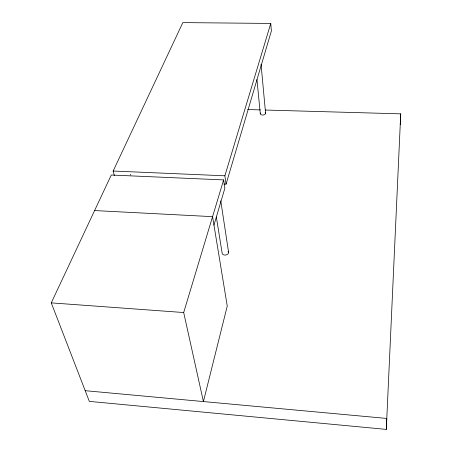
<?xml version="1.0" encoding="UTF-8"?>
<svg xmlns="http://www.w3.org/2000/svg" width="452" height="452" viewBox="0 0 452 452"><rect width="100%" height="100%" fill="white"/><g stroke="black" fill="none" stroke-linecap="round" stroke-linejoin="round"><path stroke-width="0.68" d="M213.954 225.107L224.853 188.275L223.633 179.913L111.282 175.02L51.268 302.874L89.321 401.382L386.296 429.4L386.788 418.445L85.191 390.686M386.296 429.4L400.732 113.847L265.313 110.034M400.252 124.543L400.732 113.847M223.955 184.049L226.073 184.145L271.375 30.996L270.765 23.436L182.834 22.6L113.158 171.031L114.418 175.811M94.598 210.564L212.57 216.655L227.26 306.049L203.411 401.568L183.687 312.535L223.633 179.913M226.073 184.145L224.876 175.8L270.765 23.436M247.679 109.542L260.375 109.898M113.158 171.031L224.876 175.8M51.268 302.874L183.687 312.535M216.35 217.005L222.141 253.165A3.26 2.3 -9.4 0 0 226.418 254.86A3.26 2.3 -9.4 0 0 228.057 251.239M220.762 200.835L228.599 252.323M256.945 79.558L260.312 113.763M261.041 64.308L265.584 113.203M130.47 175.037A2.243 1.588 22.7 0 1 130.831 174.297M265.132 112.48A2.65 1.531 -5.5 0 1 264.793 114.469A2.65 1.531 -5.5 0 1 261.397 114.831A2.65 1.531 -5.5 0 1 260.572 112.966"/></g></svg>
